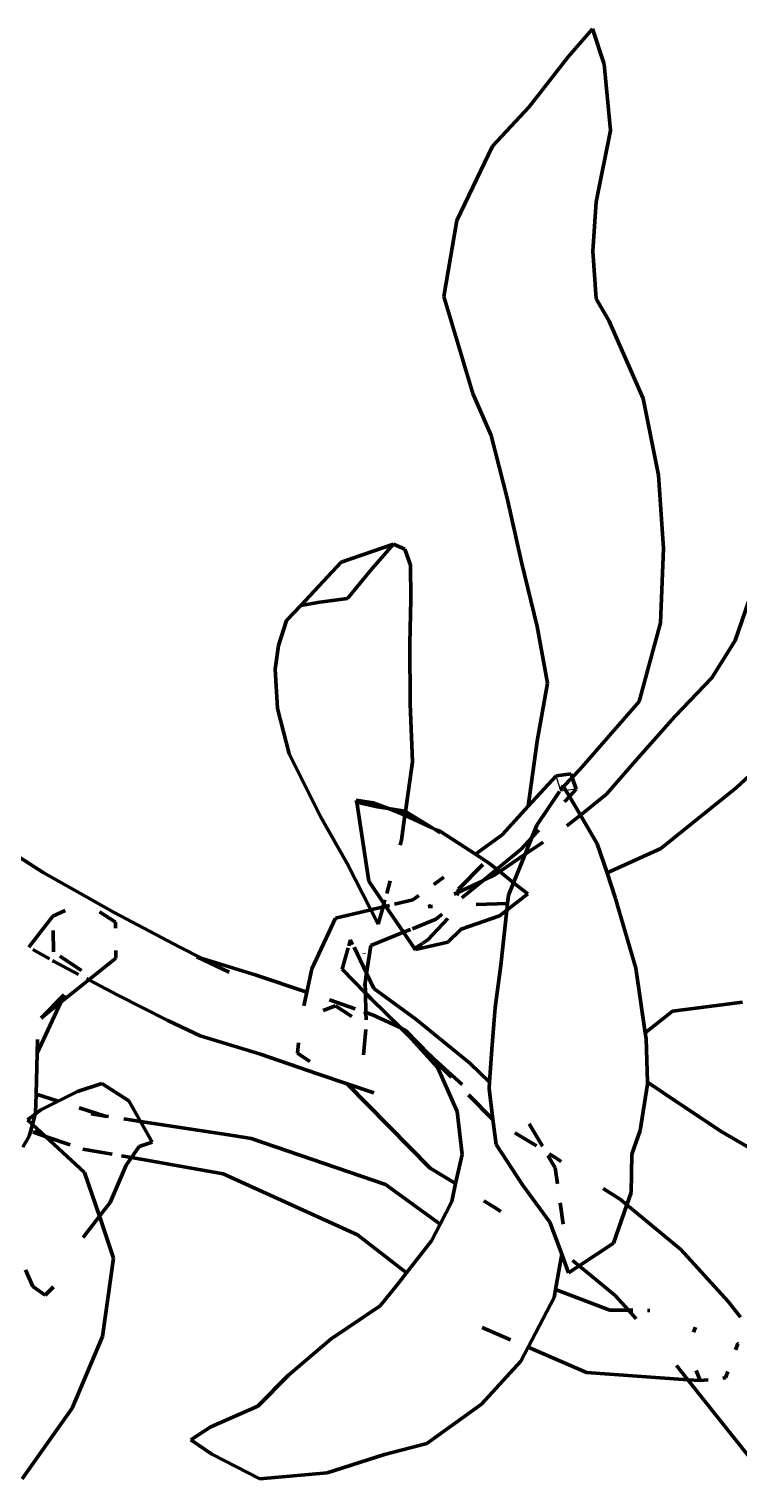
# Model space of a CAD drawing. Header units: millimetres. Extents: x 4307 to 31003, y 2809 to 20009.
# Drawn here: x 7930.5 to 7988.4, y 17372.8 to 17491 of the extents above; entities that cross this region are included whole.
import ezdxf

# ---------------------------------------------------------------- set-up
doc = ezdxf.new("R2010")
doc.units = ezdxf.units.MM
doc.layers.add('ProfileEdges', color=7, linetype='Continuous')

msp = doc.modelspace()

# ---------------------------------------------------------------- linework, layer by layer
for p, q in [((7973.81, 17429.01), (7973.45, 17430.14)), ((7973.85, 17428.89), (7973.81, 17429.01)), ((7974.26, 17428.94), (7973.85, 17428.89)), ((7975.08, 17429.04), (7974.26, 17428.94))]:
    msp.add_line(p, q)
at = {"layer": 'ProfileEdges', "lineweight": 211}
for p, q in [((7974.43, 17488.73), (7976.41, 17491.01)), ((7976.41, 17491.01), (7977.38, 17488.14)), ((7971.25, 17484.66), (7974.43, 17488.73)), ((7977.38, 17488.14), (7977.89, 17482.73)), ((7968.28, 17481.47), (7971.25, 17484.66)), ((7977.89, 17482.73), (7976.71, 17476.91)), ((7965.37, 17475.39), (7968.28, 17481.47)), ((7976.71, 17476.91), (7976.45, 17472.91)), ((7964.31, 17469.2), (7965.37, 17475.39)), ((7976.45, 17472.91), (7976.73, 17469.01)), ((7966.68, 17461.31), (7964.31, 17469.2)), ((7976.73, 17469.01), (7977.74, 17467.26)), ((7977.74, 17467.26), (7980.54, 17460.89)), ((7968.15, 17457.88), (7966.68, 17461.31)), ((7980.54, 17460.89), (7981.8, 17454.65)), ((7969.46, 17452.77), (7968.15, 17457.88)), ((7981.8, 17454.65), (7982.21, 17448.67)), ((7970.63, 17447.55), (7969.46, 17452.77)), ((7955.94, 17447.56), (7960.2, 17449.01)), ((7958.47, 17447.03), (7960.2, 17449.01)), ((7960.2, 17449.01), (7961.14, 17448.6)), ((7952.66, 17444.03), (7955.94, 17447.56)), ((7961.14, 17448.6), (7961.58, 17447.32)), ((7971.91, 17442.3), (7970.63, 17447.55)), ((7982.21, 17448.67), (7981.97, 17442.6)), ((7956.46, 17444.6), (7958.47, 17447.03)), ((7961.58, 17447.32), (7961.62, 17444.53)), ((7951.48, 17442.79), (7952.66, 17444.03)), ((7952.66, 17444.03), (7954.19, 17444.29)), ((7954.19, 17444.29), (7956.46, 17444.6)), ((7961.62, 17444.53), (7961.53, 17440.91)), ((7988.05, 17441.17), (7989.13, 17444.33)), ((7950.84, 17440.77), (7951.48, 17442.79)), ((7972.75, 17437.7), (7971.91, 17442.3)), ((7981.97, 17442.6), (7980.23, 17436.2)), ((7950.57, 17438.82), (7950.84, 17440.77)), ((7961.53, 17440.91), (7961.57, 17436.01)), ((7986.15, 17438.13), (7988.05, 17441.17)), ((7950.74, 17435.63), (7950.57, 17438.82)), ((7983.14, 17434.98), (7986.15, 17438.13)), ((7971.92, 17432.95), (7972.75, 17437.7)), ((7961.57, 17436.01), (7961.75, 17431.27)), ((7980.23, 17436.2), (7975.38, 17430.65)), ((7951.71, 17431.92), (7950.74, 17435.63)), ((7979.92, 17431.37), (7983.14, 17434.98)), ((7971.19, 17427.67), (7971.92, 17432.95)), ((7992.32, 17433.04), (7988.14, 17429.15)), ((7931.66, 17422.25), (7916.89, 17431.77)), ((7954.28, 17426.76), (7951.71, 17431.92)), ((7961.75, 17431.27), (7961.18, 17427.24)), ((7977.57, 17428.64), (7979.92, 17431.37)), ((7971.19, 17427.67), (7973.45, 17430.14)), ((7973.45, 17430.14), (7974.68, 17430.3)), ((7974.77, 17430), (7974.07, 17429.26)), ((7974.68, 17430.3), (7974.77, 17430)), ((7975.38, 17430.65), (7974.77, 17430)), ((7974.77, 17430), (7975.08, 17429.04)), ((7971.89, 17426.13), (7973.72, 17428.87)), ((7973.81, 17429.01), (7974.03, 17429.33)), ((7974.03, 17429.33), (7974.07, 17429.26)), ((7974.07, 17429.26), (7974.04, 17429.23)), ((7974.07, 17429.26), (7974.26, 17428.94)), ((7974.26, 17428.94), (7974.54, 17428.46)), ((7975.08, 17429.04), (7974.54, 17428.46)), ((7975.43, 17426.94), (7977.57, 17428.64)), ((7988.14, 17429.15), (7981.99, 17424.21)), ((7957.16, 17428.16), (7957.21, 17427.98)), ((7958.56, 17427.95), (7957.16, 17428.16)), ((7957.21, 17427.98), (7958.88, 17427.61)), ((7958.19, 17421.54), (7957.21, 17427.98)), ((7959.81, 17427.47), (7958.56, 17427.95)), ((7958.88, 17427.61), (7959.81, 17427.47)), ((7959.81, 17427.47), (7961.13, 17427.27)), ((7960.62, 17427.16), (7959.81, 17427.47)), ((7969.05, 17425.32), (7971.19, 17427.67)), ((7974.54, 17428.46), (7974.15, 17428.02)), ((7974.54, 17428.46), (7975.43, 17426.94)), ((7956.44, 17423), (7954.28, 17426.76)), ((7961.14, 17426.92), (7960.62, 17427.16)), ((7961.14, 17426.92), (7960.85, 17424.89)), ((7961.13, 17427.27), (7961.18, 17427.24)), ((7961.18, 17427.24), (7961.14, 17426.92)), ((7963.36, 17425.91), (7961.14, 17426.92)), ((7961.18, 17427.24), (7963.36, 17425.91)), ((7974.32, 17426.07), (7975.43, 17426.94)), ((7975.43, 17426.94), (7976.81, 17424.59)), ((7963.36, 17425.91), (7963.61, 17425.76)), ((7963.61, 17425.76), (7964, 17425.48)), ((7964.03, 17425.61), (7963.61, 17425.76)), ((7966.89, 17423.75), (7964.03, 17425.61)), ((7966.89, 17423.75), (7969.05, 17425.32)), ((7971.48, 17425.1), (7970.62, 17424.16)), ((7970.93, 17423.74), (7971.48, 17425.1)), ((7971.48, 17425.1), (7971.89, 17426.13)), ((7972.04, 17425.72), (7971.48, 17425.1)), ((7960.85, 17424.89), (7960.74, 17424.5)), ((7968.62, 17422.52), (7970.62, 17424.16)), ((7970.93, 17423.74), (7972.4, 17424.74)), ((7976.81, 17424.59), (7977.61, 17422.22)), ((7981.99, 17424.21), (7977.61, 17422.22)), ((7958.37, 17419.22), (7956.44, 17423)), ((7967.48, 17422.9), (7965.5, 17420.89)), ((7967.95, 17423.06), (7966.89, 17423.75)), ((7968.62, 17422.52), (7967.95, 17423.06)), ((7968.86, 17422.34), (7970.93, 17423.74)), ((7969.99, 17421.43), (7970.93, 17423.74)), ((7937.44, 17419.01), (7931.66, 17422.25)), ((7959.93, 17421.57), (7959.65, 17420.55)), ((7963.5, 17421.28), (7964.31, 17421.87)), ((7965.44, 17420.62), (7967.49, 17421.59)), ((7965.78, 17420.19), (7967.49, 17421.59)), ((7967.49, 17421.59), (7968.62, 17422.52)), ((7967.49, 17421.59), (7968.37, 17422.01)), ((7968.37, 17422.01), (7968.86, 17422.34)), ((7968.86, 17422.34), (7968.62, 17422.52)), ((7969.99, 17421.43), (7968.86, 17422.34)), ((7977.61, 17422.22), (7978.28, 17420.23)), ((7959.42, 17419.73), (7958.19, 17421.54)), ((7961.78, 17420.03), (7962.26, 17420.38)), ((7965.16, 17420.49), (7965.44, 17420.62)), ((7965.44, 17420.62), (7965.38, 17420.38)), ((7965.5, 17420.89), (7965.44, 17420.62)), ((7969.44, 17419.18), (7971.15, 17420.51)), ((7969.5, 17419.74), (7969.57, 17420.4)), ((7969.57, 17420.4), (7969.99, 17421.43)), ((7971.15, 17420.51), (7969.99, 17421.43)), ((7955.49, 17418.53), (7958.37, 17419.22)), ((7958.37, 17419.22), (7959.35, 17419.45)), ((7958.96, 17418.06), (7958.37, 17419.22)), ((7959.35, 17419.45), (7958.96, 17418.06)), ((7959.42, 17419.73), (7959.35, 17419.45)), ((7959.35, 17419.45), (7959.58, 17419.5)), ((7959.5, 17420.02), (7959.42, 17419.73)), ((7959.58, 17419.5), (7959.42, 17419.73)), ((7959.58, 17419.5), (7959.89, 17419.58)), ((7961.02, 17417.39), (7959.58, 17419.5)), ((7960.29, 17419.67), (7961.78, 17420.03)), ((7963.03, 17419.48), (7963.26, 17419.59)), ((7963.38, 17419.49), (7963.03, 17419.48)), ((7969.5, 17419.74), (7966.94, 17419.64)), ((7968.84, 17418.72), (7969.44, 17419.18)), ((7968.94, 17414.7), (7969.44, 17419.18)), ((7969.44, 17419.18), (7969.5, 17419.74)), ((7978.28, 17420.23), (7979.96, 17414.45)), ((7932.45, 17418.7), (7930.49, 17416.16)), ((7932.45, 17418.7), (7933.44, 17419.17)), ((7936.25, 17419.06), (7937.55, 17418.2)), ((7942.74, 17416.2), (7937.44, 17419.01)), ((7937.55, 17418.2), (7937.55, 17417.72)), ((7953.54, 17414.4), (7955.49, 17418.53)), ((7963.66, 17418.45), (7961.74, 17417.68)), ((7964.64, 17418.5), (7963.01, 17416.76)), ((7963.66, 17418.45), (7964.17, 17418.87)), ((7965.71, 17417.65), (7968.84, 17418.72)), ((7932.49, 17415.79), (7932.47, 17417.54)), ((7961.02, 17417.39), (7958.37, 17416.32)), ((7961.59, 17417.62), (7961.02, 17417.39)), ((7961.92, 17416.06), (7961.02, 17417.39)), ((7964.62, 17416.59), (7965.71, 17417.65)), ((7932.18, 17415.21), (7930.81, 17415.98)), ((7937.58, 17415.91), (7937.59, 17415.29)), ((7944.62, 17415.24), (7942.74, 17416.2)), ((7956.01, 17414.38), (7956.52, 17416.12)), ((7956.57, 17416.29), (7956.71, 17416.76)), ((7956.71, 17416.76), (7956.88, 17416.4)), ((7956.99, 17416.17), (7958.01, 17414.05)), ((7957.82, 17415.67), (7957.82, 17415.62)), ((7958.01, 17414.05), (7958.37, 17416.32)), ((7962.58, 17416.48), (7961.92, 17416.06)), ((7961.92, 17416.06), (7962.01, 17415.97)), ((7962.01, 17415.97), (7962.85, 17416.17)), ((7963.01, 17416.76), (7962.6, 17416.5)), ((7962.85, 17416.17), (7964.62, 17416.59)), ((7932.51, 17415.02), (7932.42, 17415.07)), ((7934.54, 17413.94), (7932.51, 17415.02)), ((7934.78, 17414.27), (7933.02, 17415.44)), ((7935.37, 17413.5), (7937.59, 17415.29)), ((7946.82, 17414.13), (7944.18, 17415.38)), ((7944.62, 17415.24), (7944.18, 17415.38)), ((7949.02, 17413.9), (7944.62, 17415.24)), ((7946.82, 17414.13), (7944.62, 17415.24)), ((7968.5, 17411.26), (7968.94, 17414.7)), ((7979.96, 17414.45), (7980.71, 17409.2)), ((7933.1, 17411.68), (7935.37, 17413.5)), ((7935.37, 17413.5), (7935.2, 17413.59)), ((7937.68, 17412.28), (7935.37, 17413.5)), ((7953.13, 17412.5), (7949.02, 17413.9)), ((7953.54, 17414.4), (7953.13, 17412.5)), ((7957.92, 17412.42), (7956.01, 17414.38)), ((7957.85, 17413.02), (7957.89, 17413.27)), ((7957.89, 17413.27), (7958.01, 17414.05)), ((7957.92, 17412.42), (7957.89, 17413.27)), ((7958.01, 17414.05), (7958.61, 17412.81)), ((7933.38, 17412.3), (7931.49, 17410.39)), ((7933.1, 17411.68), (7933.38, 17412.3)), ((7941.81, 17410.19), (7937.68, 17412.28)), ((7953.13, 17412.5), (7952.9, 17411.4)), ((7953.21, 17412.48), (7953.13, 17412.5)), ((7958.38, 17411.95), (7957.92, 17412.42)), ((7957.96, 17410.86), (7957.92, 17412.42)), ((7958.61, 17412.81), (7962.02, 17410.3)), ((7931.18, 17407.53), (7933.1, 17411.68)), ((7931.49, 17410.39), (7933.1, 17411.68)), ((7954.47, 17411.01), (7955.47, 17411.4)), ((7957.08, 17411.15), (7954.99, 17411.87)), ((7955.47, 17411.4), (7956.82, 17410.51)), ((7957.96, 17410.86), (7957.8, 17410.91)), ((7960.8, 17409.59), (7958.38, 17411.95)), ((7968.22, 17407.87), (7968.5, 17411.26)), ((7980.71, 17409.2), (7982.94, 17410.96)), ((7982.94, 17410.96), (7988.63, 17411.7)), ((7941.81, 17410.19), (7944.45, 17408.94)), ((7958.5, 17410.67), (7957.96, 17410.86)), ((7957.98, 17410.25), (7957.96, 17410.86)), ((7960.8, 17409.59), (7958.5, 17410.67)), ((7962.02, 17410.3), (7966.43, 17406.72)), ((7931.21, 17408.65), (7931.18, 17407.53)), ((7944.45, 17408.94), (7949.36, 17407.44)), ((7957.96, 17409.45), (7957.76, 17407.41)), ((7961.18, 17409.41), (7960.8, 17409.59)), ((7961.44, 17408.96), (7960.8, 17409.59)), ((7963.15, 17407.4), (7961.18, 17409.41)), ((7963.83, 17406.34), (7961.44, 17408.96)), ((7962.38, 17408.09), (7961.44, 17408.96)), ((7980.71, 17409.2), (7980.78, 17408.7)), ((7980.78, 17408.7), (7980.89, 17405.16)), ((7931.18, 17407.53), (7931.08, 17404.18)), ((7949.36, 17407.44), (7954.02, 17405.86)), ((7952.38, 17407.54), (7952.47, 17408.37)), ((7953.4, 17406.86), (7952.38, 17407.54)), ((7962.38, 17408.09), (7963.15, 17407.4)), ((7963.25, 17407.3), (7963.15, 17407.4)), ((7968.04, 17405.18), (7968.22, 17407.87)), ((7963.25, 17407.3), (7965.8, 17404.98)), ((7964.94, 17405.58), (7963.25, 17407.3)), ((7965.38, 17402.77), (7963.83, 17406.34)), ((7966.43, 17406.72), (7968.04, 17405.18)), ((7936.43, 17405.07), (7934.46, 17404.42)), ((7938.64, 17403.64), (7936.43, 17405.07)), ((7954.02, 17405.86), (7956.44, 17405.03)), ((7956.44, 17405.03), (7958.61, 17404.29)), ((7963.18, 17398.16), (7956.44, 17405.03)), ((7968, 17404.65), (7968.04, 17405.18)), ((7980.89, 17405), (7980.31, 17401.22)), ((7983.48, 17403.44), (7980.89, 17405.16)), ((7980.89, 17405.16), (7980.89, 17405)), ((7931.08, 17404.18), (7931.04, 17402.64)), ((7931.08, 17404.18), (7932.87, 17403.62)), ((7934.46, 17404.42), (7932.87, 17403.62)), ((7968.31, 17402.14), (7966.33, 17404.15)), ((7968.31, 17402.14), (7968, 17404.65)), ((7931.48, 17402.92), (7931.01, 17402.56)), ((7931.04, 17402.64), (7931.01, 17402.56)), ((7932.87, 17403.62), (7931.48, 17402.92)), ((7934.58, 17403.08), (7936.7, 17402.41)), ((7939.58, 17401.97), (7938.64, 17403.64)), ((7965.79, 17399.28), (7965.38, 17402.77)), ((7986.97, 17401.13), (7983.48, 17403.44)), ((7931.01, 17402.56), (7930.39, 17402.09)), ((7930.39, 17402.09), (7930.78, 17401.73)), ((7930.78, 17401.73), (7930.52, 17400.78)), ((7931.01, 17402.56), (7930.78, 17401.73)), ((7930.78, 17401.73), (7931.86, 17400.74)), ((7936.7, 17402.41), (7935.56, 17402.59)), ((7936.7, 17402.41), (7936.76, 17402.39)), ((7936.76, 17402.39), (7936.97, 17402.37)), ((7938.23, 17402.18), (7939.58, 17401.97)), ((7939.58, 17401.97), (7947.1, 17400.82)), ((7940.53, 17400.29), (7939.58, 17401.97)), ((7968.56, 17400.08), (7968.31, 17402.14)), ((7971.25, 17401.78), (7972.34, 17399.95)), ((7930.52, 17400.78), (7930.01, 17399.87)), ((7930.7, 17401.27), (7930.77, 17401.32)), ((7930.83, 17401.09), (7931.01, 17401.03)), ((7931.01, 17401.03), (7930.93, 17400.94)), ((7931.16, 17401.19), (7931.01, 17401.03)), ((7931.01, 17401.03), (7931.86, 17400.74)), ((7931.86, 17400.74), (7933.85, 17400.07)), ((7931.86, 17400.74), (7935.03, 17397.82)), ((7939.49, 17399.92), (7940.53, 17400.29)), ((7948.6, 17400.59), (7947.1, 17400.82)), ((7959.55, 17396.82), (7948.6, 17400.59)), ((7971.85, 17399.97), (7970.08, 17401.04)), ((7980.31, 17401.22), (7979.62, 17399.3)), ((7990.97, 17398.78), (7986.97, 17401.13)), ((7934.9, 17399.72), (7937.27, 17399.3)), ((7938.03, 17399.17), (7938.85, 17399.02)), ((7938.85, 17399.02), (7939.49, 17399.92)), ((7965.27, 17396.9), (7965.79, 17399.28)), ((7970.73, 17396.8), (7968.56, 17400.08)), ((7972.79, 17399.2), (7973.39, 17398.2)), ((7973.39, 17399.03), (7972.9, 17399.33)), ((7979.62, 17399.3), (7979.56, 17396.19)), ((7937.12, 17395.37), (7938.41, 17398.4)), ((7938.41, 17398.4), (7938.85, 17399.02)), ((7938.85, 17399.02), (7946.33, 17397.71)), ((7965.27, 17396.9), (7963.18, 17398.16)), ((7973.88, 17398.71), (7973.39, 17399.03)), ((7973.39, 17398.2), (7973.58, 17396.87)), ((7935.03, 17397.82), (7936.24, 17394.24)), ((7946.33, 17397.71), (7957.28, 17392.73)), ((7964, 17393.59), (7959.55, 17396.82)), ((7964.95, 17395.45), (7965.27, 17396.9)), ((7972.95, 17393.76), (7970.73, 17396.8)), ((7978.69, 17395.6), (7977.29, 17396.51)), ((7979.21, 17395.17), (7978.69, 17395.6)), ((7979.56, 17396.19), (7979.21, 17395.17)), ((7936.24, 17394.24), (7937.12, 17395.37)), ((7964, 17393.59), (7964.95, 17395.45)), ((7968.41, 17394.99), (7967.57, 17395.5)), ((7968.96, 17394.63), (7968.41, 17394.99)), ((7973.79, 17395.34), (7974.03, 17393.6)), ((7979.21, 17395.17), (7978.14, 17392.06)), ((7983.61, 17391.54), (7979.21, 17395.17)), ((7934.96, 17392.58), (7936.24, 17394.24)), ((7936.24, 17394.24), (7937.4, 17390.83)), ((7963.31, 17392.24), (7964, 17393.59)), ((7973.91, 17391.14), (7972.95, 17393.76)), ((7934.92, 17392.5), (7934.96, 17392.58)), ((7961.27, 17389.63), (7957.28, 17392.73)), ((7961.27, 17389.63), (7963.31, 17392.24)), ((7978.14, 17392.06), (7975.34, 17390.2)), ((7937.4, 17390.83), (7936.48, 17384.43)), ((7973.91, 17391.14), (7973.41, 17388.27)), ((7974.47, 17389.62), (7973.91, 17391.14)), ((7987.48, 17387.28), (7983.61, 17391.54)), ((7930.21, 17389.87), (7930.82, 17388.52)), ((7960.51, 17388.66), (7961.27, 17389.63)), ((7975.34, 17390.2), (7974.47, 17389.62)), ((7975.34, 17390.2), (7974.8, 17390.64)), ((7978.27, 17387.78), (7975.34, 17390.2)), ((7930.82, 17388.52), (7931.83, 17387.81)), ((7931.83, 17387.81), (7932.49, 17388.49)), ((7959.13, 17386.95), (7960.51, 17388.66)), ((7973.29, 17387.63), (7971.17, 17383.56)), ((7973.41, 17388.27), (7973.29, 17387.63)), ((7977.82, 17386.58), (7973.41, 17388.27)), ((7979.35, 17386.59), (7978.27, 17387.78)), ((7988.49, 17386.01), (7987.48, 17387.28)), ((7955.13, 17384.26), (7959.13, 17386.95)), ((7977.82, 17386.58), (7979.35, 17386.59)), ((7979.99, 17385.89), (7979.35, 17386.59)), ((7979.35, 17386.59), (7979.7, 17386.58)), ((7980.9, 17386.56), (7981.1, 17386.55)), ((7969.74, 17384.17), (7967.44, 17385.16)), ((7984.66, 17384.8), (7984.81, 17385.21)), ((7936.48, 17384.43), (7934.01, 17378.6)), ((7951.64, 17381.28), (7955.13, 17384.26)), ((7988.26, 17383.85), (7988.08, 17383.36)), ((7988.22, 17383.95), (7988.26, 17383.85)), ((7971.17, 17383.56), (7970.59, 17382.43)), ((7975.94, 17381.5), (7971.17, 17383.56)), ((7970.59, 17382.43), (7967.37, 17378.93)), ((7975.94, 17381.5), (7984.19, 17380.92)), ((7984.19, 17380.92), (7983.27, 17382.08)), ((7985.2, 17380.85), (7984.86, 17381.68)), ((7987.44, 17381.59), (7987.25, 17381.07)), ((7949.16, 17378.76), (7951.64, 17381.28)), ((7984.19, 17380.92), (7985.2, 17380.85)), ((7989.19, 17374.64), (7984.19, 17380.92)), ((7985.84, 17380.92), (7985.2, 17380.85)), ((7987.25, 17381.07), (7987.03, 17381.05)), ((7934.01, 17378.6), (7929.96, 17372.84)), ((7945.31, 17377.09), (7949.16, 17378.76)), ((7967.37, 17378.93), (7962.91, 17375.72)), ((7943.68, 17376.01), (7945.31, 17377.09)), ((7945.4, 17374.85), (7943.68, 17376.01)), ((7962.91, 17375.72), (7959.48, 17374.82)), ((7949.3, 17372.83), (7945.4, 17374.85)), ((7959.48, 17374.82), (7954.8, 17373.33)), ((7954.8, 17373.33), (7949.3, 17372.83))]:
    msp.add_line(p, q, dxfattribs=at)

doc.saveas('drawing.dxf')
